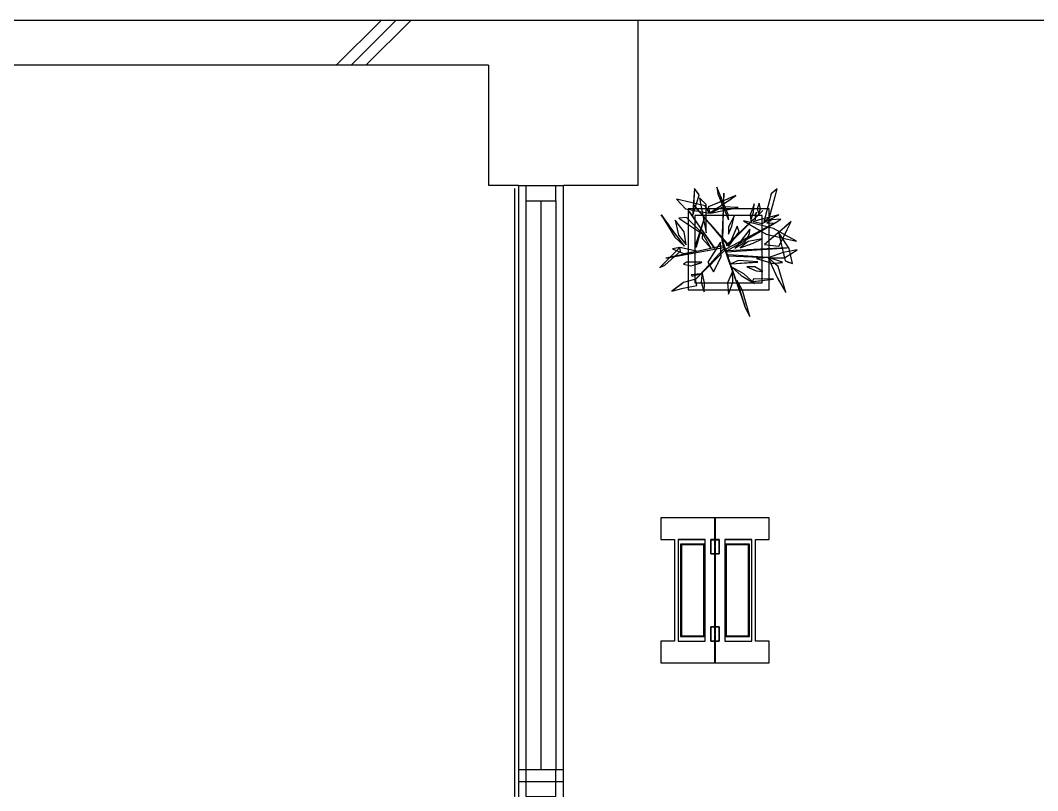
# Model space of a CAD drawing. Units: millimetres at full size, sheet at 1:50. Extents: x -9750 to 9750, y -6680 to 6675.
# Drawn here: x 2957 to 6354, y 2623 to 5195 of the extents above; entities that cross this region are included whole.
import ezdxf

# ---------------------------------------------------------------- set-up
doc = ezdxf.new("R2010")
doc.units = ezdxf.units.MM
doc.header["$LTSCALE"] = 50
doc.linetypes.add('DOUBLE_CHAIN1', pattern=[8.8, 5, -1, 0.6, -0.6, 0.6, -1])
for name, color, linetype in [('0-3_道路舗装緑地', 4, 'Continuous'), ('0-5_柱', 7, 'Continuous'), ('0-6_壁', 4, 'Continuous'), ('0-7_建具', 7, 'Continuous'), ('0-9_部品実装', 7, 'Continuous'), ('0-A_汎用オブジェクト（実装）', 4, 'Continuous')]:
    doc.layers.add(name, color=color, linetype=linetype)

msp = doc.modelspace()

# ---------------------------------------------------------------- linework, layer by layer
at = {"layer": '0-3_道路舗装緑地'}
msp.add_lwpolyline([(5020.23, -1914.16), (7756.57, -1914.16), (7756.57, 5195.05), (5020.23, 5195.05)], dxfattribs=at)

# ---------------------------------------------------------------- wipeouts: each hides what was drawn before it
msp.add_wipeout([(346.23, -1839.95), (4770.23, -1839.95), (4770.23, 5120.05), (4770.23, 5120.05)])

# ---------------------------------------------------------------- next in the draw order: wipeouts: each hides what was drawn before it
for points in [[(346.23, -1839.95), (4770.23, 5120.05), (346.23, 5120.05), (346.23, 5120.05)], [(5091.03, 4439.08), (5065.28, 4434.88), (5092.7, 4405.75), (5092.7, 4405.75)], [(5064.05, 4364.26), (5090.13, 4368.1), (5108.57, 4377.35), (5108.57, 4377.35)], [(5095.41, 3048.89), (5276.01, 3048.89), (5276.01, 3121.39), (5276.01, 3121.39)]]:
    msp.add_wipeout(points)

# ---------------------------------------------------------------- next in the draw order: wipeouts: each hides what was drawn before it
at = {"color": 7}
for points in [[(4520.23, 5045.05), (4520.23, 5195.05), (-3865.77, 5195.05), (-3865.77, 5195.05)], [(4620.23, -1164.95), (4770.23, -1164.95), (4770.23, 4645.05), (4770.23, 4645.05)]]:
    msp.add_wipeout(points, dxfattribs=at)
for points in [[(5091.03, 4439.08), (5092.7, 4405.75), (5117.98, 4409.88), (5117.98, 4409.88)], [(5064.05, 4364.26), (5108.57, 4377.35), (5071.83, 4371.93), (5071.83, 4371.93)], [(5095.41, 3048.89), (5276.01, 3121.39), (5095.41, 3121.39), (5095.41, 3121.39)]]:
    msp.add_wipeout(points)

# ---------------------------------------------------------------- next in the draw order: linework, layer by layer
at = {"layer": '0-9_部品実装'}
msp.add_solid([(5095.41, 3048.89), (5095.41, 3121.39), (5095.41, 3121.39)], dxfattribs=at)

# ---------------------------------------------------------------- next in the draw order: wipeouts: each hides what was drawn before it
at = {"color": 7}
for points in [[(4520.23, 5045.05), (-3865.77, 5195.05), (-3865.77, 5045.05), (-3865.77, 5045.05)], [(4620.23, -1164.95), (4770.23, 4645.05), (4620.23, 4645.05), (4620.23, 4645.05)]]:
    msp.add_wipeout(points, dxfattribs=at)
for points in [[(5091.03, 4439.08), (5117.98, 4409.88), (5117.98, 4409.88), (5117.98, 4409.88)], [(5064.05, 4364.26), (5071.83, 4371.93), (5071.83, 4371.93), (5071.83, 4371.93)], [(5276.82, 3048.89), (5457.41, 3048.89), (5457.41, 3121.39), (5457.41, 3121.39)]]:
    msp.add_wipeout(points)

# ---------------------------------------------------------------- next in the draw order: linework, layer by layer
at = {"layer": '0-6_壁', "color": 3}
for p, q in [((4520.23, 5195.05), (-3865.77, 5195.05)), ((4520.23, 5045.05), (396.23, 5045.05)), ((4620.23, 4642.55), (4620.23, 4645.05)), ((4770.23, 4642.55), (4770.23, 4645.05))]:
    msp.add_line(p, q, dxfattribs=at)
at = {"layer": '0-6_壁'}
for p, q in [((4011.72, 5045.05), (4161.72, 5195.05)), ((4061.22, 5045.05), (4211.22, 5195.05)), ((4110.71, 5045.05), (4260.71, 5195.05))]:
    msp.add_line(p, q, dxfattribs=at)
at = {"layer": '0-6_壁', "color": 7}
for points in [[(4520.23, 5045.05), (-3865.77, 5045.05), (-3865.77, 5045.05)], [(4620.23, -1164.95), (4620.23, 4645.05), (4620.23, 4645.05)]]:
    msp.add_solid(points, dxfattribs=at)

# ---------------------------------------------------------------- next in the draw order: wipeouts: each hides what was drawn before it
for points in [[(5071.83, 4371.93), (5108.57, 4377.35), (5115.26, 4380.71), (5115.26, 4380.71)], [(5276.82, 3048.89), (5457.41, 3121.39), (5276.82, 3121.39), (5276.82, 3121.39)]]:
    msp.add_wipeout(points)

# ---------------------------------------------------------------- next in the draw order: linework, layer by layer
at = {"layer": '0-9_部品実装'}
msp.add_solid([(5276.82, 3048.89), (5276.82, 3121.39), (5276.82, 3121.39)], dxfattribs=at)

# ---------------------------------------------------------------- next in the draw order: wipeouts: each hides what was drawn before it
for points in [[(4520.23, 4645.05), (5020.23, 4645.05), (5020.23, 5195.05), (5020.23, 5195.05)], [(5071.83, 4371.93), (5115.26, 4380.71), (5074.67, 4374.73), (5074.67, 4374.73)]]:
    msp.add_wipeout(points)

# ---------------------------------------------------------------- next in the draw order: wipeouts: each hides what was drawn before it
for points in [[(4520.23, 4645.05), (5020.23, 5195.05), (4520.23, 5195.05), (4520.23, 5195.05)], [(5101.97, 4378.76), (5553.99, 4524.4), (5547.42, 4527.06), (5547.42, 4527.06)], [(5071.83, 4371.93), (5074.67, 4374.73), (5074.67, 4374.73), (5074.67, 4374.73)], [(5141.12, 3121.39), (5276.18, 3121.39), (5276.18, 3123.44), (5276.18, 3123.44)]]:
    msp.add_wipeout(points)

# ---------------------------------------------------------------- next in the draw order: linework, layer by layer
at = {"layer": '0-5_柱', "color": 3}
for points in [[(4770.23, 4645.05), (5020.23, 4645.05), (5020.23, 5195.05), (4520.23, 5195.05)], [(4520.23, 5045.05), (4520.23, 4645.05), (4620.23, 4645.05)]]:
    msp.add_lwpolyline(points, dxfattribs=at)
at = {"layer": '0-5_柱'}
msp.add_solid([(4520.23, 4645.05), (4520.23, 5195.05), (4520.23, 5195.05)], dxfattribs=at)

# ---------------------------------------------------------------- next in the draw order: wipeouts: each hides what was drawn before it
for points in [[(5101.97, 4378.76), (5547.42, 4527.06), (5074.67, 4374.73), (5074.67, 4374.73)], [(5141.12, 3121.39), (5276.18, 3123.44), (5141.12, 3123.44), (5141.12, 3123.44)]]:
    msp.add_wipeout(points)

# ---------------------------------------------------------------- next in the draw order: linework, layer by layer
at = {"layer": '0-9_部品実装'}
for points in [[(5141.12, 3121.39), (5141.12, 3123.44), (5141.12, 3123.44)], [(5276.64, 3123.44), (5276.64, 3121.39), (5276.82, 3121.39)], [(5276.64, 3123.44), (5276.82, 3121.39), (5276.82, 3123.44)], [(5276.64, 3123.44), (5276.82, 3123.44), (5276.82, 3123.44)]]:
    msp.add_solid(points, dxfattribs=at)

# ---------------------------------------------------------------- next in the draw order: wipeouts: each hides what was drawn before it
for points in [[(4770.23, 4642.55), (4620.23, 4642.55), (4620.23, 2642.55), (4620.23, 2642.55)], [(5101.97, 4378.76), (5074.67, 4374.73), (5074.67, 4374.73), (5074.67, 4374.73)]]:
    msp.add_wipeout(points)

# ---------------------------------------------------------------- next in the draw order: wipeouts: each hides what was drawn before it
for points in [[(4770.23, 4642.55), (4620.23, 2642.55), (4770.23, 2642.55), (4770.23, 2642.55)], [(5074.67, 4374.73), (5547.42, 4527.06), (5525.06, 4536.1), (5525.06, 4536.1)], [(5276.82, 3121.39), (5411.7, 3121.39), (5411.7, 3123.44), (5411.7, 3123.44)]]:
    msp.add_wipeout(points)

# ---------------------------------------------------------------- next in the draw order: linework, layer by layer
at = {"layer": '0-7_建具'}
for p, q in [((4770.23, 2652.55), (4770.23, 4642.55)), ((4645.23, 4592.55), (4645.23, 2692.55)), ((4695.23, 4592.55), (4695.23, 2692.55)), ((4745.23, 4592.55), (4745.23, 2692.55))]:
    msp.add_line(p, q, dxfattribs=at)
at = {"layer": '0-7_建具', "linetype": 'DOUBLE_CHAIN1'}
for p, q in [((4770.23, 2692.55), (4620.23, 2692.55)), ((4620.23, 2692.55), (4620.23, 2652.55)), ((4645.23, 2692.55), (4645.23, 2652.55)), ((4770.23, 2652.55), (4770.23, 2692.55))]:
    msp.add_line(p, q, dxfattribs=at)
at = {"layer": '0-7_建具'}
for points in [[(4770.23, 4642.55), (4620.23, 4642.55), (4620.23, 2652.55)], [(4745.23, 2652.55), (4745.23, 2692.55), (4645.23, 2692.55), (4645.23, 2652.55)]]:
    msp.add_lwpolyline(points, dxfattribs=at)
msp.add_lwpolyline([(4645.23, 4642.55), (4645.23, 4592.55), (4745.23, 4592.55), (4745.23, 4642.55)], close=True, dxfattribs=at)
at = {"layer": '0-7_建具', "linetype": 'DOUBLE_CHAIN1'}
msp.add_lwpolyline([(4745.23, 2652.55), (4745.23, 2692.55), (4645.23, 2692.55)], dxfattribs=at)
at = {"layer": '0-7_建具'}
msp.add_solid([(4770.23, 4642.55), (4770.23, 2642.55), (4770.23, 2642.55)], dxfattribs=at)

# ---------------------------------------------------------------- next in the draw order: wipeouts: each hides what was drawn before it
for points in [[(5074.67, 4374.73), (5525.06, 4536.1), (5099.17, 4398.88), (5099.17, 4398.88)], [(5276.82, 3121.39), (5411.7, 3123.44), (5276.82, 3123.44), (5276.82, 3123.44)]]:
    msp.add_wipeout(points)

# ---------------------------------------------------------------- next in the draw order: linework, layer by layer
at = {"layer": '0-9_部品実装'}
msp.add_solid([(5276.82, 3121.39), (5276.82, 3123.44), (5276.82, 3123.44)], dxfattribs=at)

# ---------------------------------------------------------------- next in the draw order: wipeouts: each hides what was drawn before it
for points in [[(5089.58, 4465.61), (5355.72, 4551.37), (5351.6, 4568.41), (5351.6, 4568.41)], [(5074.67, 4374.73), (5099.17, 4398.88), (5099.17, 4398.88), (5099.17, 4398.88)], [(4620.23, 785.05), (4770.23, 785.05), (4770.23, 2652.55), (4770.23, 2652.55)]]:
    msp.add_wipeout(points)

# ---------------------------------------------------------------- next in the draw order: wipeouts: each hides what was drawn before it
for points in [[(5089.58, 4465.61), (5351.6, 4568.41), (5080.31, 4481), (5080.31, 4481)], [(5117.98, 4409.88), (5092.7, 4405.75), (5095.6, 4402.67), (5095.6, 4402.67)], [(5411.7, 3459.33), (5141.12, 3459.33), (5141.12, 3123.44), (5141.12, 3123.44)], [(4620.23, 785.05), (4770.23, 2652.55), (4620.23, 2652.55), (4620.23, 2652.55)]]:
    msp.add_wipeout(points)

# ---------------------------------------------------------------- next in the draw order: linework, layer by layer
at = {"layer": '0-7_建具'}
for p, q in [((4770.23, 2652.55), (4620.23, 2652.55)), ((4620.23, 2652.55), (4620.23, 785.05)), ((4770.23, 785.05), (4770.23, 2652.55))]:
    msp.add_line(p, q, dxfattribs=at)
msp.add_lwpolyline([(4745.23, 2652.55), (4645.23, 2652.55), (4645.23, 2602.55), (4745.23, 2602.55)], close=True, dxfattribs=at)
msp.add_solid([(4620.23, 785.05), (4620.23, 2652.55), (4620.23, 2652.55)], dxfattribs=at)
at = {"layer": '0-A_汎用オブジェクト（実装）'}
msp.add_lwpolyline([(4607.73, 2602.55), (4607.73, 4632.55), (4607.23, 4632.55), (4607.23, 2602.55)], close=True, dxfattribs=at)

# ---------------------------------------------------------------- next in the draw order: wipeouts: each hides what was drawn before it
for points in [[(5089.58, 4465.61), (5080.31, 4481), (5080.31, 4481), (5080.31, 4481)], [(5117.98, 4409.88), (5095.6, 4402.67), (5095.6, 4402.67), (5095.6, 4402.67)], [(5411.7, 3459.33), (5141.12, 3123.44), (5411.7, 3123.44), (5411.7, 3123.44)]]:
    msp.add_wipeout(points)

# ---------------------------------------------------------------- next in the draw order: linework, layer by layer
at = {"layer": '0-9_部品実装', "color": 4}
for points in [[(5262.54, 3121.39), (5276.18, 3121.39), (5276.18, 3123.44), (5276.64, 3123.44), (5276.64, 3121.39), (5290.29, 3121.39), (5290.29, 3169.18), (5276.64, 3169.18), (5276.64, 3167.13), (5276.18, 3167.13), (5276.18, 3169.18), (5262.54, 3169.18)], [(5274.94, 3123.66), (5275.15, 3123.44), (5277.67, 3123.44), (5277.88, 3123.66), (5277.88, 3144.29), (5276.82, 3144.29), (5276.82, 3146.29), (5277.88, 3146.29), (5277.88, 3166.92), (5277.67, 3167.13), (5275.15, 3167.13), (5274.94, 3166.92), (5274.94, 3146.29), (5276.01, 3146.29), (5276.01, 3144.29), (5274.94, 3144.29)]]:
    msp.add_lwpolyline(points, close=True, dxfattribs=at)
at = {"layer": '0-9_部品実装'}
msp.add_solid([(5411.7, 3459.33), (5411.7, 3123.44), (5411.7, 3123.44)], dxfattribs=at)

# ---------------------------------------------------------------- next in the draw order: wipeouts: each hides what was drawn before it
msp.add_wipeout([(5080.31, 4481), (5351.6, 4568.41), (5348.18, 4582.56), (5348.18, 4582.56)])

# ---------------------------------------------------------------- next in the draw order: wipeouts: each hides what was drawn before it
for points in [[(5080.31, 4481), (5348.18, 4582.56), (5119.64, 4508.92), (5119.64, 4508.92)], [(5411.7, 3461.39), (5276.64, 3461.39), (5276.64, 3459.33), (5276.64, 3459.33)]]:
    msp.add_wipeout(points)

# ---------------------------------------------------------------- next in the draw order: wipeouts: each hides what was drawn before it
for points in [[(5080.31, 4481), (5119.64, 4508.92), (5119.64, 4508.92), (5119.64, 4508.92)], [(5411.7, 3461.39), (5276.64, 3459.33), (5411.7, 3459.33), (5411.7, 3459.33)]]:
    msp.add_wipeout(points)

# ---------------------------------------------------------------- next in the draw order: linework, layer by layer
at = {"layer": '0-9_部品実装', "color": 4}
msp.add_lwpolyline([(5314.03, 3139.59), (5388.08, 3139.59), (5388.08, 3443.18), (5314.03, 3443.18)], close=True, dxfattribs=at)
at = {"layer": '0-9_部品実装'}
msp.add_solid([(5411.7, 3461.39), (5411.7, 3459.33), (5411.7, 3459.33)], dxfattribs=at)

# ---------------------------------------------------------------- next in the draw order: wipeouts: each hides what was drawn before it
for points in [[(5091.92, 4461.73), (5394.54, 4559.23), (5355.72, 4551.37), (5355.72, 4551.37)], [(5276.18, 3461.39), (5141.12, 3461.39), (5141.12, 3459.33), (5141.12, 3459.33)]]:
    msp.add_wipeout(points)

# ---------------------------------------------------------------- next in the draw order: wipeouts: each hides what was drawn before it
for points in [[(5091.92, 4461.73), (5355.72, 4551.37), (5089.58, 4465.61), (5089.58, 4465.61)], [(5276.18, 3461.39), (5141.12, 3459.33), (5276.18, 3459.33), (5276.18, 3459.33)]]:
    msp.add_wipeout(points)

# ---------------------------------------------------------------- next in the draw order: linework, layer by layer
at = {"layer": '0-9_部品実装', "color": 4}
msp.add_lwpolyline([(5238.8, 3139.59), (5238.8, 3443.18), (5164.75, 3443.18), (5164.75, 3139.59)], close=True, dxfattribs=at)
at = {"layer": '0-9_部品実装'}
msp.add_solid([(5276.18, 3461.39), (5276.18, 3459.33), (5276.18, 3459.33)], dxfattribs=at)

# ---------------------------------------------------------------- next in the draw order: wipeouts: each hides what was drawn before it
msp.add_wipeout([(5091.92, 4461.73), (5089.58, 4465.61), (5089.58, 4465.61), (5089.58, 4465.61)])

# ---------------------------------------------------------------- next in the draw order: wipeouts: each hides what was drawn before it
for points in [[(5099.02, 4449.93), (5523.79, 4586.8), (5479.08, 4586.48), (5479.08, 4586.48)], [(5276.01, 3533.89), (5095.41, 3533.89), (5095.41, 3461.39), (5095.41, 3461.39)]]:
    msp.add_wipeout(points)

# ---------------------------------------------------------------- next in the draw order: wipeouts: each hides what was drawn before it
for points in [[(5099.02, 4449.93), (5479.08, 4586.48), (5091.92, 4461.73), (5091.92, 4461.73)], [(5276.01, 3533.89), (5095.41, 3461.39), (5276.01, 3461.39), (5276.01, 3461.39)]]:
    msp.add_wipeout(points)

# ---------------------------------------------------------------- next in the draw order: linework, layer by layer
at = {"layer": '0-9_部品実装', "color": 4}
for points in [[(5243.72, 3121.39), (5243.72, 3461.39), (5153.71, 3461.39), (5153.71, 3121.39)], [(5161.43, 3137.47), (5240.93, 3137.47), (5240.93, 3445.31), (5161.43, 3445.31)]]:
    msp.add_lwpolyline(points, close=True, dxfattribs=at)
at = {"layer": '0-9_部品実装'}
msp.add_solid([(5276.01, 3533.89), (5276.01, 3461.39), (5276.01, 3461.39)], dxfattribs=at)

# ---------------------------------------------------------------- next in the draw order: wipeouts: each hides what was drawn before it
msp.add_wipeout([(5099.02, 4449.93), (5091.92, 4461.73), (5091.92, 4461.73), (5091.92, 4461.73)])

# ---------------------------------------------------------------- next in the draw order: wipeouts: each hides what was drawn before it
for points in [[(5099.17, 4398.88), (5525.06, 4536.1), (5518.26, 4538.85), (5518.26, 4538.85)], [(5457.41, 3533.89), (5276.82, 3533.89), (5276.82, 3461.39), (5276.82, 3461.39)]]:
    msp.add_wipeout(points)

# ---------------------------------------------------------------- next in the draw order: wipeouts: each hides what was drawn before it
for points in [[(5099.17, 4398.88), (5518.26, 4538.85), (5095.6, 4402.67), (5095.6, 4402.67)], [(5457.41, 3533.89), (5276.82, 3461.39), (5457.41, 3461.39), (5457.41, 3461.39)]]:
    msp.add_wipeout(points)

# ---------------------------------------------------------------- next in the draw order: linework, layer by layer
at = {"layer": '0-9_部品実装', "color": 4}
for points in [[(5095.41, 3048.89), (5276.01, 3048.89), (5276.01, 3121.39), (5262.54, 3121.39), (5262.54, 3169.18), (5276.01, 3169.18), (5276.01, 3413.59), (5262.54, 3413.59), (5262.54, 3461.39), (5276.01, 3461.39), (5276.01, 3533.89), (5095.41, 3533.89), (5095.41, 3461.39), (5141.12, 3461.39), (5141.12, 3121.39), (5095.41, 3121.39)], [(5457.41, 3048.89), (5457.41, 3121.39), (5411.7, 3121.39), (5411.7, 3461.39), (5457.41, 3461.39), (5457.41, 3533.89), (5276.82, 3533.89), (5276.82, 3461.39), (5290.29, 3461.39), (5290.29, 3413.59), (5276.82, 3413.59), (5276.82, 3169.18), (5290.29, 3169.18), (5290.29, 3121.39), (5276.82, 3121.39), (5276.82, 3048.89)], [(5262.54, 3413.59), (5276.18, 3413.59), (5276.18, 3415.65), (5276.64, 3415.65), (5276.64, 3413.59), (5290.29, 3413.59), (5290.29, 3461.39), (5276.64, 3461.39), (5276.64, 3459.33), (5276.18, 3459.33), (5276.18, 3461.39), (5262.54, 3461.39)], [(5274.94, 3415.86), (5275.15, 3415.65), (5277.67, 3415.65), (5277.88, 3415.86), (5277.88, 3436.49), (5276.82, 3436.49), (5276.82, 3438.49), (5277.88, 3438.49), (5277.88, 3459.12), (5277.67, 3459.33), (5275.15, 3459.33), (5274.94, 3459.12), (5274.94, 3438.49), (5276.01, 3438.49), (5276.01, 3436.49), (5274.94, 3436.49)], [(5309.1, 3121.39), (5399.11, 3121.39), (5399.11, 3461.39), (5309.1, 3461.39)], [(5391.4, 3137.47), (5391.4, 3445.31), (5311.9, 3445.31), (5311.9, 3137.47)]]:
    msp.add_lwpolyline(points, close=True, dxfattribs=at)
at = {"layer": '0-9_部品実装'}
msp.add_solid([(5457.41, 3533.89), (5457.41, 3461.39), (5457.41, 3461.39)], dxfattribs=at)

# ---------------------------------------------------------------- next in the draw order: wipeouts: each hides what was drawn before it
for points in [[(5097.32, 4546.27), (5112.79, 4520.38), (5156.13, 4534.34), (5156.13, 4534.34)], [(5099.17, 4398.88), (5095.6, 4402.67), (5095.6, 4402.67), (5095.6, 4402.67)]]:
    msp.add_wipeout(points)

# ---------------------------------------------------------------- next in the draw order: wipeouts: each hides what was drawn before it
msp.add_wipeout([(5097.32, 4546.27), (5156.13, 4534.34), (5156.13, 4534.34), (5156.13, 4534.34)])

# ---------------------------------------------------------------- next in the draw order: wipeouts: each hides what was drawn before it
msp.add_wipeout([(5102.46, 4444.21), (5521.6, 4579.26), (5523.79, 4586.8), (5523.79, 4586.8)])

# ---------------------------------------------------------------- next in the draw order: wipeouts: each hides what was drawn before it
msp.add_wipeout([(5102.46, 4444.21), (5523.79, 4586.8), (5099.02, 4449.93), (5099.02, 4449.93)])

# ---------------------------------------------------------------- next in the draw order: wipeouts: each hides what was drawn before it
msp.add_wipeout([(5102.46, 4444.21), (5099.02, 4449.93), (5099.02, 4449.93), (5099.02, 4449.93)])

# ---------------------------------------------------------------- next in the draw order: wipeouts: each hides what was drawn before it
msp.add_wipeout([(5115.26, 4380.71), (5525.66, 4512.95), (5553.99, 4524.4), (5553.99, 4524.4)])

# ---------------------------------------------------------------- next in the draw order: wipeouts: each hides what was drawn before it
msp.add_wipeout([(5115.26, 4380.71), (5553.99, 4524.4), (5101.97, 4378.76), (5101.97, 4378.76)])

# ---------------------------------------------------------------- next in the draw order: wipeouts: each hides what was drawn before it
for points in [[(5105.03, 4438.52), (5519.51, 4572.07), (5521.6, 4579.26), (5521.6, 4579.26)], [(5115.26, 4380.71), (5101.97, 4378.76), (5101.97, 4378.76), (5101.97, 4378.76)]]:
    msp.add_wipeout(points)

# ---------------------------------------------------------------- next in the draw order: wipeouts: each hides what was drawn before it
for points in [[(5105.03, 4438.52), (5521.6, 4579.26), (5102.46, 4444.21), (5102.46, 4444.21)], [(5115.26, 4380.71), (5133.05, 4356.98), (5172.79, 4358.52), (5172.79, 4358.52)]]:
    msp.add_wipeout(points)

# ---------------------------------------------------------------- next in the draw order: wipeouts: each hides what was drawn before it
for points in [[(5105.03, 4438.52), (5102.46, 4444.21), (5102.46, 4444.21), (5102.46, 4444.21)], [(5115.26, 4380.71), (5172.79, 4358.52), (5172.79, 4358.52), (5172.79, 4358.52)]]:
    msp.add_wipeout(points)

# ---------------------------------------------------------------- next in the draw order: wipeouts: each hides what was drawn before it
for points in [[(5115.88, 4414.52), (5510.94, 4541.81), (5519.51, 4572.07), (5519.51, 4572.07)], [(5172.79, 4358.52), (5303.72, 4324.2), (5330.84, 4324.2), (5330.84, 4324.2)]]:
    msp.add_wipeout(points)

# ---------------------------------------------------------------- next in the draw order: wipeouts: each hides what was drawn before it
for points in [[(5115.88, 4414.52), (5519.51, 4572.07), (5105.03, 4438.52), (5105.03, 4438.52)], [(5172.79, 4358.52), (5330.84, 4324.2), (5115.26, 4380.71), (5115.26, 4380.71)]]:
    msp.add_wipeout(points)

# ---------------------------------------------------------------- next in the draw order: wipeouts: each hides what was drawn before it
for points in [[(5113.79, 4518.7), (5345.57, 4593.38), (5342.07, 4594.25), (5342.07, 4594.25)], [(5409.49, 4593.74), (5388.39, 4578.67), (5396.44, 4580.52), (5396.44, 4580.52)], [(5115.88, 4414.52), (5105.03, 4438.52), (5105.03, 4438.52), (5105.03, 4438.52)], [(5172.79, 4358.52), (5115.26, 4380.71), (5115.26, 4380.71), (5115.26, 4380.71)]]:
    msp.add_wipeout(points)

# ---------------------------------------------------------------- next in the draw order: wipeouts: each hides what was drawn before it
for points in [[(5113.79, 4518.7), (5342.07, 4594.25), (5112.79, 4520.38), (5112.79, 4520.38)], [(5409.49, 4593.74), (5396.44, 4580.52), (5424.79, 4600.78), (5424.79, 4600.78)], [(5115.26, 4380.71), (5330.84, 4324.2), (5490.87, 4324.2), (5490.87, 4324.2)]]:
    msp.add_wipeout(points)

# ---------------------------------------------------------------- next in the draw order: wipeouts: each hides what was drawn before it
for points in [[(5409.49, 4593.74), (5424.79, 4600.78), (5424.79, 4600.78), (5424.79, 4600.78)], [(5113.79, 4518.7), (5112.79, 4520.38), (5112.79, 4520.38), (5112.79, 4520.38)], [(5115.26, 4380.71), (5490.87, 4324.2), (5490.87, 4324.2), (5490.87, 4324.2)]]:
    msp.add_wipeout(points)

# ---------------------------------------------------------------- next in the draw order: wipeouts: each hides what was drawn before it
for points in [[(5119.64, 4508.92), (5348.18, 4582.56), (5345.57, 4593.38), (5345.57, 4593.38)], [(5424.91, 4600.76), (5396.65, 4580.57), (5394.54, 4559.23), (5394.54, 4559.23)], [(5115.26, 4380.71), (5490.87, 4324.2), (5501.23, 4327.87), (5501.23, 4327.87)]]:
    msp.add_wipeout(points)

# ---------------------------------------------------------------- next in the draw order: wipeouts: each hides what was drawn before it
for points in [[(5119.64, 4508.92), (5345.57, 4593.38), (5113.79, 4518.7), (5113.79, 4518.7)], [(5424.91, 4600.76), (5394.54, 4559.23), (5447.92, 4597.38), (5447.92, 4597.38)], [(5115.26, 4380.71), (5501.23, 4327.87), (5501.23, 4327.87), (5501.23, 4327.87)]]:
    msp.add_wipeout(points)

# ---------------------------------------------------------------- next in the draw order: wipeouts: each hides what was drawn before it
for points in [[(5146.65, 4605.57), (5153.63, 4580.94), (5204.41, 4584.4), (5204.41, 4584.4)], [(5424.91, 4600.76), (5447.92, 4597.38), (5447.92, 4597.38), (5447.92, 4597.38)], [(5119.64, 4508.92), (5113.79, 4518.7), (5113.79, 4518.7), (5113.79, 4518.7)], [(5115.26, 4380.71), (5407.82, 4340.66), (5534.89, 4385.75), (5534.89, 4385.75)], [(5167.45, 4316.57), (5131.67, 4289.62), (5169.85, 4300.13), (5169.85, 4300.13)]]:
    msp.add_wipeout(points)

# ---------------------------------------------------------------- next in the draw order: wipeouts: each hides what was drawn before it
for points in [[(5146.65, 4605.57), (5204.41, 4584.4), (5204.41, 4584.4), (5204.41, 4584.4)], [(5394.54, 4559.23), (5479.08, 4586.48), (5472.15, 4586.43), (5472.15, 4586.43)], [(5115.26, 4380.71), (5534.89, 4385.75), (5534.89, 4385.75), (5534.89, 4385.75)], [(5167.45, 4316.57), (5169.85, 4300.13), (5169.85, 4300.13), (5169.85, 4300.13)]]:
    msp.add_wipeout(points)

# ---------------------------------------------------------------- next in the draw order: wipeouts: each hides what was drawn before it
for points in [[(5394.54, 4559.23), (5472.15, 4586.43), (5400.11, 4563.21), (5400.11, 4563.21)], [(5153.63, 4580.94), (5154.31, 4568.26), (5204.41, 4584.4), (5204.41, 4584.4)], [(5115.26, 4380.71), (5534.89, 4385.75), (5547.27, 4387.67), (5547.27, 4387.67)], [(5172.79, 4358.52), (5157.21, 4346.58), (5167.45, 4316.57), (5167.45, 4316.57)]]:
    msp.add_wipeout(points)

# ---------------------------------------------------------------- next in the draw order: wipeouts: each hides what was drawn before it
for points in [[(5424.79, 4600.78), (5396.44, 4580.52), (5396.65, 4580.57), (5396.65, 4580.57)], [(5153.63, 4580.94), (5204.41, 4584.4), (5204.41, 4584.4), (5204.41, 4584.4)], [(5394.54, 4559.23), (5400.11, 4563.21), (5400.11, 4563.21), (5400.11, 4563.21)], [(5115.26, 4380.71), (5547.27, 4387.67), (5547.27, 4387.67), (5547.27, 4387.67)], [(5172.79, 4358.52), (5167.45, 4316.57), (5167.45, 4316.57), (5167.45, 4316.57)]]:
    msp.add_wipeout(points)

# ---------------------------------------------------------------- next in the draw order: wipeouts: each hides what was drawn before it
for points in [[(5424.79, 4600.78), (5396.65, 4580.57), (5424.91, 4600.76), (5424.91, 4600.76)], [(5115.26, 4380.71), (5547.27, 4387.67), (5550.48, 4428.83), (5550.48, 4428.83)], [(5169.85, 4300.13), (5189.82, 4253.86), (5193.38, 4256.53), (5193.38, 4256.53)]]:
    msp.add_wipeout(points)

# ---------------------------------------------------------------- next in the draw order: linework, layer by layer
msp.add_solid([(5424.79, 4600.78), (5424.91, 4600.76), (5424.91, 4600.76)], dxfattribs=at)

# ---------------------------------------------------------------- next in the draw order: wipeouts: each hides what was drawn before it
for points in [[(5115.26, 4380.71), (5550.48, 4428.83), (5550.48, 4428.83), (5550.48, 4428.83)], [(5169.85, 4300.13), (5193.38, 4256.53), (5167.45, 4316.57), (5167.45, 4316.57)]]:
    msp.add_wipeout(points)

# ---------------------------------------------------------------- next in the draw order: wipeouts: each hides what was drawn before it
for points in [[(5400.11, 4563.21), (5472.15, 4586.43), (5476.92, 4604.35), (5476.92, 4604.35)], [(5115.26, 4380.71), (5338.16, 4405.36), (5525.66, 4512.95), (5525.66, 4512.95)], [(5169.85, 4300.13), (5167.45, 4316.57), (5167.45, 4316.57), (5167.45, 4316.57)]]:
    msp.add_wipeout(points)

# ---------------------------------------------------------------- next in the draw order: wipeouts: each hides what was drawn before it
for points in [[(5400.11, 4563.21), (5476.92, 4604.35), (5441.87, 4593.05), (5441.87, 4593.05)], [(5115.26, 4380.71), (5525.66, 4512.95), (5525.66, 4512.95), (5525.66, 4512.95)], [(5167.45, 4316.57), (5193.38, 4256.53), (5211.1, 4269.78), (5211.1, 4269.78)]]:
    msp.add_wipeout(points)

# ---------------------------------------------------------------- next in the draw order: linework, layer by layer
at = {"layer": '0-9_部品実装', "color": 4}
msp.add_lwpolyline([(5231.37, 4386.85), (5232.17, 4386.98), (5181.39, 4387.23), (5171.65, 4380.57), (5195.65, 4375.53)], close=True, dxfattribs=at)

# ---------------------------------------------------------------- next in the draw order: wipeouts: each hides what was drawn before it
for points in [[(5400.11, 4563.21), (5441.87, 4593.05), (5441.87, 4593.05), (5441.87, 4593.05)], [(5117.98, 4409.88), (5518.26, 4538.85), (5510.94, 4541.81), (5510.94, 4541.81)], [(5167.45, 4316.57), (5211.1, 4269.78), (5172.79, 4358.52), (5172.79, 4358.52)]]:
    msp.add_wipeout(points)

# ---------------------------------------------------------------- next in the draw order: wipeouts: each hides what was drawn before it
for points in [[(5452.98, 4596.63), (5447.92, 4597.38), (5441.87, 4593.05), (5441.87, 4593.05)], [(5117.98, 4409.88), (5510.94, 4541.81), (5115.88, 4414.52), (5115.88, 4414.52)], [(5167.45, 4316.57), (5172.79, 4358.52), (5172.79, 4358.52), (5172.79, 4358.52)]]:
    msp.add_wipeout(points)

# ---------------------------------------------------------------- next in the draw order: linework, layer by layer
msp.add_lwpolyline([(5263.25, 4433.5), (5234.33, 4484.57), (5234, 4466.75)], close=True, dxfattribs=at)

# ---------------------------------------------------------------- next in the draw order: wipeouts: each hides what was drawn before it
for points in [[(5155.65, 4543.24), (5254.41, 4575.06), (5235.96, 4594.57), (5235.96, 4594.57)], [(5452.98, 4596.63), (5441.87, 4593.05), (5441.87, 4593.05), (5441.87, 4593.05)], [(5394.76, 4411.62), (5512.71, 4479.3), (5525.66, 4512.95), (5525.66, 4512.95)], [(5117.98, 4409.88), (5115.88, 4414.52), (5115.88, 4414.52), (5115.88, 4414.52)], [(5172.79, 4358.52), (5211.1, 4269.78), (5232.39, 4285.71), (5232.39, 4285.71)]]:
    msp.add_wipeout(points)

# ---------------------------------------------------------------- next in the draw order: linework, layer by layer
for points in [[(5423.17, 4550.28), (5428.17, 4565.57), (5424.21, 4584.94), (5417.19, 4565.57)], [(5303.79, 4442.31), (5112.35, 4400.75), (5304.85, 4436.65)], [(5214.55, 4424.43), (5158.84, 4436.51), (5134.48, 4432.53), (5170.87, 4416.73)]]:
    msp.add_lwpolyline(points, close=True, dxfattribs=at)

# ---------------------------------------------------------------- next in the draw order: wipeouts: each hides what was drawn before it
for points in [[(5484.67, 4633.45), (5463.99, 4612.87), (5452.98, 4596.63), (5452.98, 4596.63)], [(5155.65, 4543.24), (5235.96, 4594.57), (5154.31, 4568.26), (5154.31, 4568.26)], [(5394.76, 4411.62), (5525.66, 4512.95), (5338.16, 4405.36), (5338.16, 4405.36)], [(5172.79, 4358.52), (5232.39, 4285.71), (5232.39, 4285.71), (5232.39, 4285.71)]]:
    msp.add_wipeout(points)

# ---------------------------------------------------------------- next in the draw order: linework, layer by layer
for points in [[(5395.77, 4526.68), (5405.25, 4554.17), (5407.03, 4581.92), (5393.75, 4545.99)], [(5409.88, 4529.23), (5414.14, 4552.35), (5416.01, 4554.78), (5410.51, 4547.6)], [(5403.78, 4523.02), (5433.24, 4516.06), (5489.97, 4545.61)], [(5449.91, 4517.89), (5477.73, 4519.2), (5496.65, 4530.57), (5466.15, 4528.88)], [(5321.86, 4440.07), (5357.37, 4488.5), (5350.6, 4507.77)]]:
    msp.add_lwpolyline(points, close=True, dxfattribs=at)

# ---------------------------------------------------------------- next in the draw order: wipeouts: each hides what was drawn before it
for points in [[(5484.67, 4633.45), (5452.98, 4596.63), (5482.75, 4626.26), (5482.75, 4626.26)], [(5155.65, 4543.24), (5154.31, 4568.26), (5154.31, 4568.26), (5154.31, 4568.26)], [(5418.27, 4414.22), (5528.79, 4477.64), (5512.71, 4479.3), (5512.71, 4479.3)], [(5394.76, 4411.62), (5338.16, 4405.36), (5338.16, 4405.36), (5338.16, 4405.36)], [(5172.79, 4358.52), (5190.98, 4336.29), (5304.12, 4295.57), (5304.12, 4295.57)]]:
    msp.add_wipeout(points)

# ---------------------------------------------------------------- next in the draw order: wipeouts: each hides what was drawn before it
for points in [[(5484.67, 4633.45), (5482.75, 4626.26), (5482.75, 4626.26), (5482.75, 4626.26)], [(5156.13, 4534.34), (5342.07, 4594.25), (5326.23, 4598.2), (5326.23, 4598.2)], [(5418.27, 4414.22), (5512.71, 4479.3), (5394.76, 4411.62), (5394.76, 4411.62)], [(5172.79, 4358.52), (5304.12, 4295.57), (5304.12, 4295.57), (5304.12, 4295.57)]]:
    msp.add_wipeout(points)

# ---------------------------------------------------------------- next in the draw order: linework, layer by layer
msp.add_lwpolyline([(5343.02, 4434.31), (5376.42, 4453.95), (5391.78, 4481.67), (5393.1, 4498.09), (5345.69, 4436.93)], close=True, dxfattribs=at)

# ---------------------------------------------------------------- next in the draw order: wipeouts: each hides what was drawn before it
for points in [[(5476.92, 4604.35), (5482.75, 4626.26), (5452.98, 4596.63), (5452.98, 4596.63)], [(5156.13, 4534.34), (5326.23, 4598.2), (5155.65, 4543.24), (5155.65, 4543.24)], [(5482.99, 4421.37), (5547.03, 4458.12), (5528.79, 4477.64), (5528.79, 4477.64)], [(5418.27, 4414.22), (5394.76, 4411.62), (5394.76, 4411.62), (5394.76, 4411.62)], [(5172.79, 4358.52), (5304.12, 4295.57), (5412.92, 4295.57), (5412.92, 4295.57)]]:
    msp.add_wipeout(points)

# ---------------------------------------------------------------- next in the draw order: linework, layer by layer
for points in [[(5274.65, 4435.98), (5189.77, 4557.12), (5272.48, 4435.51), (5275.91, 4434.62)], [(5174.42, 4441.13), (5096.91, 4545.99), (5141.9, 4470.87)], [(5153.89, 4477.23), (5153.95, 4477.14), (5180.28, 4445.47), (5173.13, 4488.72), (5142.77, 4527.85)], [(5238.91, 4478.57), (5181.34, 4536.33), (5155.25, 4534.25)], [(5208.57, 4438.72), (5215, 4438.12), (5241.71, 4537.11)], [(5209.15, 4517.38), (5211.65, 4517.38), (5211.65, 4518.43), (5209.15, 4518.43)]]:
    msp.add_lwpolyline(points, close=True, dxfattribs=at)
at = {"layer": '0-9_部品実装'}
msp.add_solid([(5156.13, 4534.34), (5155.65, 4543.24), (5155.65, 4543.24)], dxfattribs=at)

# ---------------------------------------------------------------- next in the draw order: wipeouts: each hides what was drawn before it
for points in [[(5235.96, 4594.57), (5208.01, 4624.13), (5204.41, 4584.4), (5204.41, 4584.4)], [(5476.92, 4604.35), (5452.98, 4596.63), (5452.98, 4596.63), (5452.98, 4596.63)], [(5482.99, 4421.37), (5528.79, 4477.64), (5418.27, 4414.22), (5418.27, 4414.22)], [(5172.79, 4358.52), (5412.92, 4295.57), (5412.92, 4295.57), (5412.92, 4295.57)]]:
    msp.add_wipeout(points)

# ---------------------------------------------------------------- next in the draw order: linework, layer by layer
at = {"layer": '0-9_部品実装', "color": 4}
for points in [[(5439.34, 4522.2), (5458.18, 4538.08), (5483.99, 4632.84), (5464.16, 4615.42)], [(5294.14, 4453.96), (5252.27, 4387.8), (5271.65, 4355.57), (5296.65, 4405.57)], [(5158.84, 4436.51), (5091.57, 4370.21), (5108.8, 4376.91), (5161.53, 4423.68)]]:
    msp.add_lwpolyline(points, close=True, dxfattribs=at)

# ---------------------------------------------------------------- next in the draw order: wipeouts: each hides what was drawn before it
for points in [[(5235.96, 4594.57), (5204.41, 4584.4), (5204.41, 4584.4), (5204.41, 4584.4)], [(5512.09, 4424.59), (5555.5, 4449.5), (5547.03, 4458.12), (5547.03, 4458.12)], [(5482.99, 4421.37), (5418.27, 4414.22), (5418.27, 4414.22), (5418.27, 4414.22)], [(5350.03, 4312.06), (5456.65, 4312.06), (5490.87, 4324.2), (5490.87, 4324.2)], [(5210.94, 4311.91), (5256.34, 4295.57), (5304.12, 4295.57), (5304.12, 4295.57)]]:
    msp.add_wipeout(points)

# ---------------------------------------------------------------- next in the draw order: linework, layer by layer
for points in [[(5360.32, 4435.42), (5404.14, 4450.87), (5434.15, 4465.86), (5387.37, 4456.87)], [(5319.77, 4411.6), (5319.19, 4408.7), (5452.24, 4403.07)]]:
    msp.add_lwpolyline(points, close=True, dxfattribs=at)

# ---------------------------------------------------------------- next in the draw order: wipeouts: each hides what was drawn before it
for points in [[(5238.36, 4602.59), (5208.89, 4633.76), (5208.01, 4624.13), (5208.01, 4624.13)], [(5512.09, 4424.59), (5547.03, 4458.12), (5482.99, 4421.37), (5482.99, 4421.37)], [(5210.94, 4311.91), (5304.12, 4295.57), (5190.98, 4336.29), (5190.98, 4336.29)]]:
    msp.add_wipeout(points)

# ---------------------------------------------------------------- next in the draw order: wipeouts: each hides what was drawn before it
for points in [[(5238.36, 4602.59), (5208.01, 4624.13), (5254.41, 4575.06), (5254.41, 4575.06)], [(5550.48, 4428.83), (5580.58, 4446.1), (5555.5, 4449.5), (5555.5, 4449.5)], [(5512.09, 4424.59), (5482.99, 4421.37), (5482.99, 4421.37), (5482.99, 4421.37)], [(5210.94, 4311.91), (5190.98, 4336.29), (5190.98, 4336.29), (5190.98, 4336.29)], [(5350.03, 4312.06), (5490.87, 4324.2), (5303.72, 4324.2), (5303.72, 4324.2)], [(5232.39, 4285.71), (5246.65, 4280.57), (5256.34, 4295.57), (5256.34, 4295.57)]]:
    msp.add_wipeout(points)

# ---------------------------------------------------------------- next in the draw order: linework, layer by layer
for points in [[(5312.07, 4430.57), (5313.32, 4424.58), (5477.49, 4518.68)], [(5226.4, 4348.1), (5196.89, 4344.66), (5199.93, 4340.39)]]:
    msp.add_lwpolyline(points, close=True, dxfattribs=at)

# ---------------------------------------------------------------- next in the draw order: wipeouts: each hides what was drawn before it
for points in [[(5238.36, 4602.59), (5254.41, 4575.06), (5254.41, 4575.06), (5254.41, 4575.06)], [(5550.48, 4428.83), (5555.5, 4449.5), (5512.09, 4424.59), (5512.09, 4424.59)], [(5501.23, 4327.87), (5547.61, 4344.33), (5534.89, 4385.75), (5534.89, 4385.75)], [(5350.03, 4312.06), (5303.72, 4324.2), (5303.72, 4324.2), (5303.72, 4324.2)], [(5232.39, 4285.71), (5256.34, 4295.57), (5210.94, 4311.91), (5210.94, 4311.91)]]:
    msp.add_wipeout(points)

# ---------------------------------------------------------------- next in the draw order: linework, layer by layer
msp.add_lwpolyline([(5200.87, 4540.8), (5223.48, 4612.43), (5208.41, 4633.87)], close=True, dxfattribs=at)

# ---------------------------------------------------------------- next in the draw order: wipeouts: each hides what was drawn before it
for points in [[(5254.41, 4575.06), (5326.23, 4598.2), (5321.02, 4599.5), (5321.02, 4599.5)], [(5592.23, 4452.79), (5571.65, 4455.57), (5555.5, 4449.5), (5555.5, 4449.5)], [(5550.48, 4428.83), (5512.09, 4424.59), (5512.09, 4424.59), (5512.09, 4424.59)], [(5232.39, 4285.71), (5210.94, 4311.91), (5210.94, 4311.91), (5210.94, 4311.91)], [(5304.12, 4295.57), (5335.98, 4236.24), (5374.83, 4242.07), (5374.83, 4242.07)]]:
    msp.add_wipeout(points)

# ---------------------------------------------------------------- next in the draw order: linework, layer by layer
for points in [[(5304.97, 4431.22), (5207.82, 4325.89), (5308.66, 4427.2)], [(5315.81, 4425.54), (5314.22, 4421.95), (5516.81, 4435.83)], [(5233.92, 4354.19), (5230.15, 4320.57), (5239.81, 4288.75), (5241.34, 4318.07)], [(5211.65, 4330.99), (5171.56, 4319.66), (5132.65, 4290.36), (5169.85, 4300.13), (5215.67, 4309.89)]]:
    msp.add_lwpolyline(points, close=True, dxfattribs=at)

# ---------------------------------------------------------------- next in the draw order: wipeouts: each hides what was drawn before it
for points in [[(5254.41, 4575.06), (5321.02, 4599.5), (5295.58, 4591.3), (5295.58, 4591.3)], [(5592.23, 4452.79), (5555.5, 4449.5), (5580.58, 4446.1), (5580.58, 4446.1)], [(5304.12, 4295.57), (5374.83, 4242.07), (5374.83, 4242.07), (5374.83, 4242.07)]]:
    msp.add_wipeout(points)

# ---------------------------------------------------------------- next in the draw order: linework, layer by layer
msp.add_lwpolyline([(5371.51, 4525.48), (5446.65, 4480.57), (5548.76, 4457.75), (5471.15, 4499.61)], close=True, dxfattribs=at)

# ---------------------------------------------------------------- next in the draw order: wipeouts: each hides what was drawn before it
for points in [[(5254.41, 4575.06), (5295.58, 4591.3), (5295.58, 4591.3), (5295.58, 4591.3)], [(5592.23, 4452.79), (5580.58, 4446.1), (5580.58, 4446.1), (5580.58, 4446.1)], [(5304.12, 4295.57), (5374.83, 4242.07), (5380.34, 4250.88), (5380.34, 4250.88)]]:
    msp.add_wipeout(points)

# ---------------------------------------------------------------- next in the draw order: linework, layer by layer
for points in [[(5258.37, 4551.1), (5243.57, 4575.16), (5148.19, 4597.67), (5178.32, 4565.36)], [(5246.83, 4485.01), (5246.65, 4580.57), (5225.02, 4602.75)]]:
    msp.add_lwpolyline(points, close=True, dxfattribs=at)

# ---------------------------------------------------------------- next in the draw order: wipeouts: each hides what was drawn before it
for points in [[(5282.87, 4638.61), (5286.27, 4615.37), (5295.58, 4591.3), (5295.58, 4591.3)], [(5304.12, 4295.57), (5380.34, 4250.88), (5380.34, 4250.88), (5380.34, 4250.88)]]:
    msp.add_wipeout(points)

# ---------------------------------------------------------------- next in the draw order: wipeouts: each hides what was drawn before it
for points in [[(5282.87, 4638.61), (5295.58, 4591.3), (5291.79, 4617.23), (5291.79, 4617.23)], [(5304.12, 4295.57), (5342.23, 4273.23), (5412.92, 4295.57), (5412.92, 4295.57)]]:
    msp.add_wipeout(points)

# ---------------------------------------------------------------- next in the draw order: linework, layer by layer
at = {"layer": '0-9_部品実装'}
msp.add_solid([(5304.12, 4295.57), (5412.92, 4295.57), (5412.92, 4295.57)], dxfattribs=at)

# ---------------------------------------------------------------- next in the draw order: wipeouts: each hides what was drawn before it
for points in [[(5282.87, 4638.61), (5291.79, 4617.23), (5291.79, 4617.23), (5291.79, 4617.23)], [(5315.1, 4267.74), (5332.31, 4235.69), (5335.98, 4236.24), (5335.98, 4236.24)]]:
    msp.add_wipeout(points)

# ---------------------------------------------------------------- next in the draw order: wipeouts: each hides what was drawn before it
for points in [[(5296.65, 4605.57), (5291.79, 4617.23), (5295.58, 4591.3), (5295.58, 4591.3)], [(5315.1, 4267.74), (5335.98, 4236.24), (5304.12, 4295.57), (5304.12, 4295.57)], [(5380.34, 4250.88), (5427.41, 4265.76), (5412.92, 4295.57), (5412.92, 4295.57)]]:
    msp.add_wipeout(points)

# ---------------------------------------------------------------- next in the draw order: wipeouts: each hides what was drawn before it
for points in [[(5296.65, 4605.57), (5295.58, 4591.3), (5295.58, 4591.3), (5295.58, 4591.3)], [(5315.1, 4267.74), (5304.12, 4295.57), (5304.12, 4295.57), (5304.12, 4295.57)], [(5380.34, 4250.88), (5412.92, 4295.57), (5342.23, 4273.23), (5342.23, 4273.23)]]:
    msp.add_wipeout(points)

# ---------------------------------------------------------------- next in the draw order: wipeouts: each hides what was drawn before it
for points in [[(5321.02, 4599.5), (5296.65, 4605.57), (5295.58, 4591.3), (5295.58, 4591.3)], [(5412.92, 4295.57), (5456.65, 4295.57), (5456.65, 4312.06), (5456.65, 4312.06)], [(5380.34, 4250.88), (5342.23, 4273.23), (5342.23, 4273.23), (5342.23, 4273.23)]]:
    msp.add_wipeout(points)

# ---------------------------------------------------------------- next in the draw order: wipeouts: each hides what was drawn before it
for points in [[(5321.02, 4599.5), (5295.58, 4591.3), (5295.58, 4591.3), (5295.58, 4591.3)], [(5412.92, 4295.57), (5456.65, 4312.06), (5350.03, 4312.06), (5350.03, 4312.06)], [(5374.83, 4242.07), (5391.99, 4208.37), (5380.34, 4250.88), (5380.34, 4250.88)]]:
    msp.add_wipeout(points)

# ---------------------------------------------------------------- next in the draw order: wipeouts: each hides what was drawn before it
for points in [[(5345.38, 4610.43), (5305.1, 4620.47), (5296.65, 4605.57), (5296.65, 4605.57)], [(5412.92, 4295.57), (5350.03, 4312.06), (5350.03, 4312.06), (5350.03, 4312.06)], [(5374.83, 4242.07), (5380.34, 4250.88), (5380.34, 4250.88), (5380.34, 4250.88)]]:
    msp.add_wipeout(points)

# ---------------------------------------------------------------- next in the draw order: linework, layer by layer
at = {"layer": '0-9_部品実装', "color": 4}
for points in [[(5375.44, 4241.8), (5302.06, 4457.74), (5298.72, 4456.5)], [(5334.68, 4356.42), (5318.44, 4318.07), (5321.65, 4280.57), (5335.49, 4320.57)]]:
    msp.add_lwpolyline(points, close=True, dxfattribs=at)

# ---------------------------------------------------------------- next in the draw order: wipeouts: each hides what was drawn before it
for points in [[(5345.38, 4610.43), (5296.65, 4605.57), (5349.76, 4592.34), (5349.76, 4592.34)], [(5501.23, 4327.87), (5534.89, 4385.75), (5407.82, 4340.66), (5407.82, 4340.66)]]:
    msp.add_wipeout(points)

# ---------------------------------------------------------------- next in the draw order: linework, layer by layer
for points in [[(5321.23, 4529.23), (5320.07, 4546.43), (5282.4, 4638.43), (5285.8, 4615.19)], [(5299.07, 4459.02), (5302.06, 4457.74), (5305.49, 4617.46)], [(5316.06, 4447.42), (5318.57, 4449.6), (5204.49, 4579.48)], [(5328.84, 4381.43), (5418.85, 4388.15), (5355.22, 4392.89)], [(5415.24, 4400.07), (5470.62, 4382.68), (5501.34, 4387.27), (5454.82, 4402.61)]]:
    msp.add_lwpolyline(points, close=True, dxfattribs=at)

# ---------------------------------------------------------------- next in the draw order: wipeouts: each hides what was drawn before it
for points in [[(5345.38, 4610.43), (5349.76, 4592.34), (5349.76, 4592.34), (5349.76, 4592.34)], [(5547.27, 4387.67), (5571.65, 4380.57), (5550.48, 4428.83), (5550.48, 4428.83)], [(5501.23, 4327.87), (5407.82, 4340.66), (5407.82, 4340.66), (5407.82, 4340.66)]]:
    msp.add_wipeout(points)

# ---------------------------------------------------------------- next in the draw order: linework, layer by layer
for points in [[(5332.56, 4370.83), (5363.44, 4342.82), (5407.83, 4316.58), (5372.95, 4348.5)], [(5382.97, 4372.38), (5414.3, 4358.22), (5435.88, 4356.16), (5409.56, 4372.27)], [(5350.05, 4326.79), (5375.54, 4237.78), (5393.09, 4206.33), (5367.88, 4292.55)], [(5405.21, 4331.9), (5401.47, 4322.41), (5471.65, 4330.57)]]:
    msp.add_lwpolyline(points, close=True, dxfattribs=at)

# ---------------------------------------------------------------- next in the draw order: wipeouts: each hides what was drawn before it
for points in [[(5350.69, 4588.46), (5349.76, 4592.34), (5345.57, 4593.38), (5345.57, 4593.38)], [(5547.27, 4387.67), (5550.48, 4428.83), (5550.48, 4428.83), (5550.48, 4428.83)], [(5490.87, 4324.2), (5513.35, 4286.12), (5501.23, 4327.87), (5501.23, 4327.87)]]:
    msp.add_wipeout(points)

# ---------------------------------------------------------------- next in the draw order: linework, layer by layer
for points in [[(5441.8, 4446.35), (5489.48, 4440.66), (5530.32, 4523.25)], [(5488.24, 4487.44), (5510.94, 4391.39), (5535.46, 4383.36), (5524.17, 4433.09)], [(5454.24, 4402.4), (5508.04, 4401.51), (5550.48, 4428.83), (5504.12, 4420.15)]]:
    msp.add_lwpolyline(points, close=True, dxfattribs=at)

# ---------------------------------------------------------------- next in the draw order: wipeouts: each hides what was drawn before it
for points in [[(5350.69, 4588.46), (5345.57, 4593.38), (5355.72, 4551.37), (5355.72, 4551.37)], [(5490.87, 4324.2), (5501.23, 4327.87), (5501.23, 4327.87), (5501.23, 4327.87)]]:
    msp.add_wipeout(points)

# ---------------------------------------------------------------- next in the draw order: linework, layer by layer
msp.add_lwpolyline([(5453.5, 4403.03), (5485.51, 4333.73), (5513.35, 4286.12), (5486.89, 4372.85)], close=True, dxfattribs=at)

# ---------------------------------------------------------------- next in the draw order: wipeouts: each hides what was drawn before it
msp.add_wipeout([(5350.69, 4588.46), (5355.72, 4551.37), (5355.72, 4551.37), (5355.72, 4551.37)])

# ---------------------------------------------------------------- next in the draw order: linework, layer by layer
for points in [[(5258.73, 4551.66), (5345.38, 4610.43), (5253.35, 4572.65)], [(5186.65, 4295.57), (5456.65, 4295.57), (5456.65, 4565.57), (5186.65, 4565.57)], [(5261.09, 4551.02), (5353.26, 4570.28), (5303.32, 4571.71)], [(5313.37, 4444.12), (5316.81, 4443.15), (5436.22, 4560.41)], [(5209.15, 4318.07), (5434.15, 4318.07), (5434.15, 4543.07), (5209.15, 4543.07)], [(5321.65, 4480.57), (5332.66, 4507.6), (5340.22, 4540.57), (5321.65, 4505.57)]]:
    msp.add_lwpolyline(points, close=True, dxfattribs=at)

doc.saveas('drawing.dxf')
